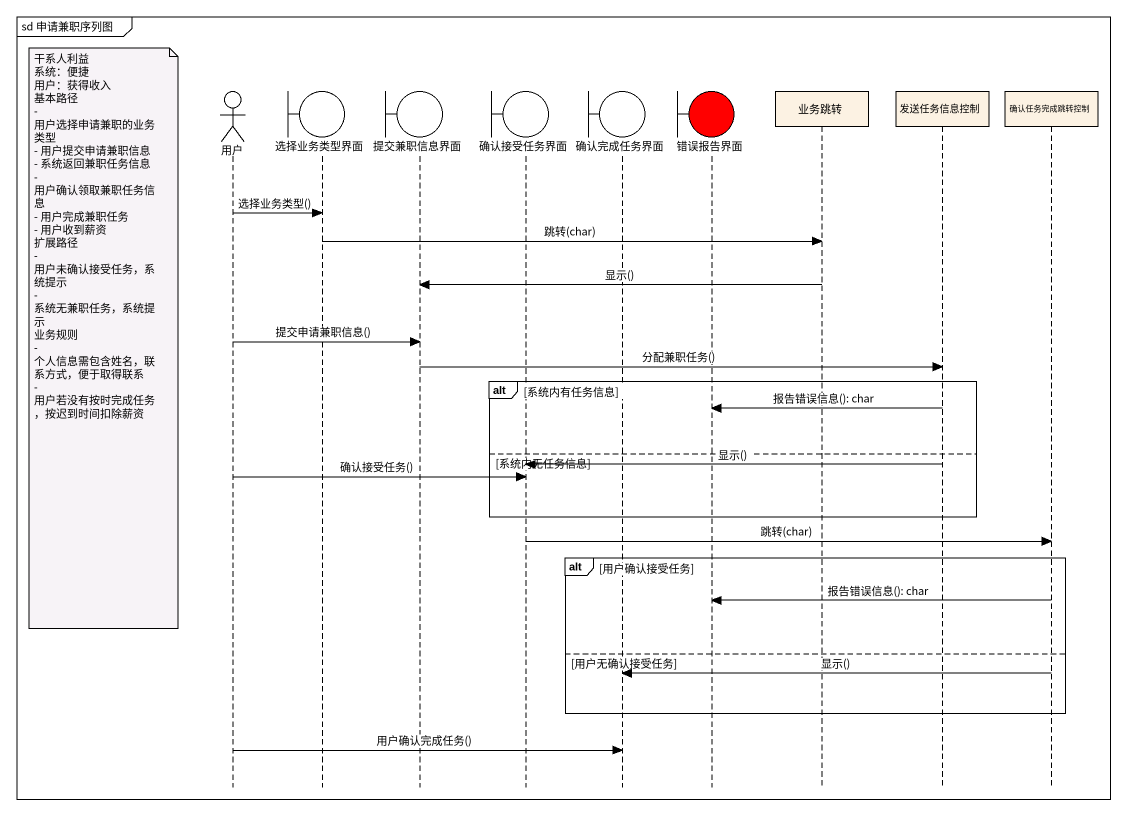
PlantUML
@startuml
mainframe sd 申请兼职序列图
hide footbox
actor 用户
boundary 选择业务类型界面
boundary 提交兼职信息界面
boundary 确认接受任务界面
boundary 确认完成任务界面
boundary 错误报告界面 #FF0000
participant 业务跳转
participant 发送任务信息控制
participant 确认任务完成跳转控制

用户 -> 选择业务类型界面 : 选择业务类型()
选择业务类型界面 -> 业务跳转 : 跳转(char)
业务跳转 -> 提交兼职信息界面 : 显示()
note left of 用户
  干系人利益
  系统：便捷
  用户：获得收入
  基本路径
  - 用户选择申请兼职的业务类型
  - 用户提交申请兼职信息
  - 系统返回兼职任务信息
  - 用户确认领取兼职任务信息
  - 用户完成兼职任务
  - 用户收到薪资
  扩展路径
  - 用户未确认接受任务，系统提示
  - 系统无兼职任务，系统提示
  业务规则
  - 个人信息需包含姓名，联系方式，便于取得联系
  - 用户若没有按时完成任务，按迟到时间扣除薪资
end note
用户 -> 提交兼职信息界面 : 提交申请兼职信息()
提交兼职信息界面 -> 发送任务信息控制 : 分配兼职任务()
alt 系统内有任务信息
  发送任务信息控制 -> 错误报告界面 : 报告错误信息(): char
else 系统内无任务信息
  发送任务信息控制 -> 确认接受任务界面 : 显示()
  用户 -> 确认接受任务界面 : 确认接受任务()
end
确认接受任务界面 -> 确认任务完成跳转控制 : 跳转(char)
alt 用户确认接受任务
  确认任务完成跳转控制 -> 错误报告界面 : 报告错误信息(): char
else 用户无确认接受任务
  确认任务完成跳转控制 -> 确认完成任务界面 : 显示()
end
用户 -> 确认完成任务界面 : 用户确认完成任务()
@enduml
